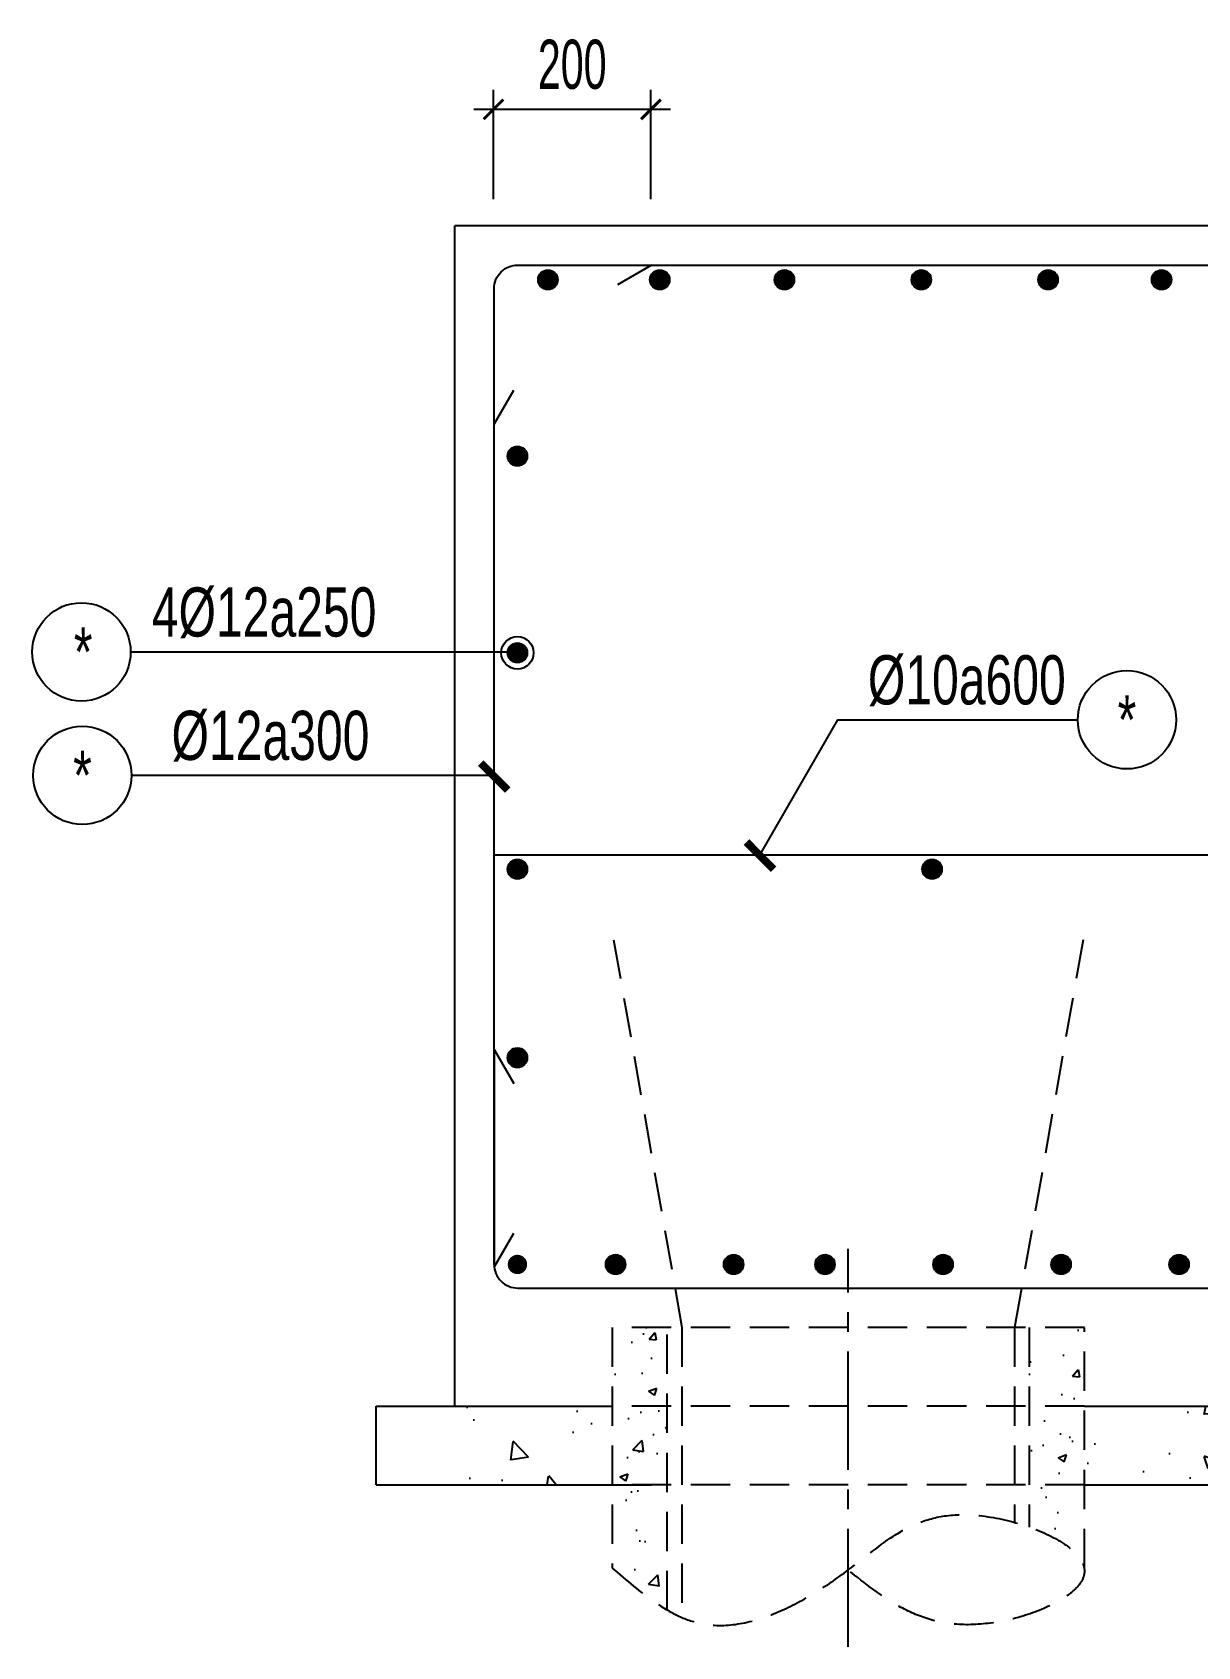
# Model space of a CAD drawing. Header units: metres. Extents: x 71 to 322128, y -14 to 304634.
# Drawn here: x 283237 to 284718, y 294121 to 296173 of the extents above; entities that cross this region are included whole.
import ezdxf
from ezdxf.enums import TextEntityAlignment as Align

# ---------------------------------------------------------------- set-up
doc = ezdxf.new("R2010")
doc.units = ezdxf.units.M
doc.header["$LTSCALE"] = 1000
doc.header["$MEASUREMENT"] = 0
doc.header["$PDMODE"] = 3
doc.linetypes.add('CENTER2', pattern=[1.125, 0.75, -0.125, 0.125, -0.125])
doc.linetypes.add('HIDDEN', pattern=[0.375, 0.25, -0.125])
doc.layers.get('0').update_dxf_attribs({"linetype": 'CONTINUOUS'})
doc.layers.get('Defpoints').update_dxf_attribs({"linetype": 'CONTINUOUS'})
for name, color, linetype in [('CDC.01.AXIS', 160, 'CENTER2'), ('CDC.02.DIM', 1, 'CONTINUOUS'), ('CDC.03.BORDER', 3, 'CONTINUOUS'), ('CDC.04.HIDDEN', 8, 'HIDDEN'), ('CDC.05.STEEL', 4, 'CONTINUOUS'), ('CDC.06.TEXT', 2, 'CONTINUOUS'), ('CDC.10.HATCH', 9, 'CONTINUOUS'), ('CDC.11.NOTE', 8, 'CONTINUOUS'), ('CDC.14.STEELNUM', 9, 'CONTINUOUS')]:
    doc.layers.add(name, color=color, linetype=linetype)
doc.styles.add('ARIAL', font='arial.ttf', dxfattribs={"width": 0.6})
doc.dimstyles.new('25', dxfattribs={"dimscale": 25, "dimtxt": 2.5, "dimasz": 1, "dimexe": 1, "dimexo": 0, "dimgap": 1, "dimtad": 1, "dimdec": 0, "dimdsep": 46, "dimtxsty": 'ARIAL', "dimblk": 'ARCHTICK', "dimcen": 1, "dimdle": 1, "dimclrd": 1, "dimclre": 1, "dimclrt": 2, "dimadec": 0, "dimazin": 0, "dimtfac": 0.00072, "dimtdec": 0, "dimtix": 1, "dimtmove": 2, "dimatfit": 3, "dimldrblk": 'ARCHTICK', "dimfxl": 1, "dimtolj": 1, "dimarcsym": 0})
pattern_1 = [(50, (2524.85, -46742.48), (107.589027, -9.41282), [11.25, -123.75]), (355, (2524.85, -46742.48), (-20.8127, 112.82882), [9, -99]), (100.4514, (2533.82, -46743.27), (86.776407, 103.415931), [9.561028, -105.171317]), (46.1842, (2524.85, -46712.48), (160.086157, -24.827852), [16.875, -185.625]), (96.6356, (2538.19, -46714.55), (140.199406, 146.11768), [14.341543, -157.75695]), (351.1842, (2524.85, -46712.48), (140.19929, 146.11779), [13.5, -148.5]), (21, (2539.85, -46719.98), (89.536058, -60.392834), [11.25, -123.75]), (326, (2539.85, -46719.98), (36.4973, 108.772507), [9, -99]), (71.4514, (2547.31, -46725.02), (126.033394, 48.379575), [9.561028, -105.171317]), (37.5, (2524.85, -46742.484), (1.8239783, 49.934078), [0, -97.8, 0, -100.5, 0, -99.375]), (7.5, (2524.85, -46742.484), (39.4604306, 59.161757), [0, -57.3, 0, -95.55, 0, -37.875]), (327.5, (2491.4, -46742.484), (80.0733654, -3.3832308), [0, -37.5, 0, -117, 0, -155.25]), (317.5, (2476.4, -46742.484), (87.477925, 15.015747), [0, -48.75, 0, -77.7, 0, -110.25])]

# ---------------------------------------------------------------- blocks, each defined once
blk = doc.blocks.new('_ArchTick')
at = {"color": 0, "linetype": 'ByBlock', "const_width": 0.15}
blk.add_lwpolyline([(-0.5, -0.5), (0.5, 0.5)], dxfattribs=at)
blk = doc.blocks.new('*D59')
at = {"layer": 'CDC.02.DIM', "color": 1, "lineweight": -2, "transparency": 16777216}
for p, q in [((283823.2, 295961.1), (283823.2, 296100)), ((284023.2, 295961.1), (284023.2, 296100)), ((284048.2, 296075), (283798.2, 296075))]:
    blk.add_line(p, q, dxfattribs=at)
at = {"layer": 'Defpoints', "color": 0, "transparency": 16777216}
for p in [(283823.2, 296075), (283823.2, 295961.1), (284023.2, 295961.1)]:
    blk.add_point(p, dxfattribs=at)
at = {"layer": 'CDC.02.DIM', "color": 1, "lineweight": -2, "transparency": 16777216, "xscale": 25, "yscale": 25, "zscale": 25, "rotation": 180}
blk.add_blockref('_ArchTick', (283823.2, 296075), dxfattribs=at)
at = {"layer": 'CDC.02.DIM', "color": 1, "lineweight": -2, "transparency": 16777216, "xscale": 25, "yscale": 25, "zscale": 25}
blk.add_blockref('_ArchTick', (284023.2, 296075), dxfattribs=at)
at = {"layer": 'CDC.02.DIM', "color": 2, "transparency": 16777216, "insert": (283923.2, 296131.9), "char_height": 62.5, "attachment_point": 5, "style": 'ARIAL'}
blk.add_mtext('\\A1;200', dxfattribs=at)

msp = doc.modelspace()

# ---------------------------------------------------------------- hatches: boundary and pattern name
at = {"layer": 'CDC.04.HIDDEN', "ltscale": 0.2}
h = msp.add_hatch(dxfattribs=at)
h.set_pattern_fill('AR-CONC', color=256, scale=15, style=0)
h.set_pattern_definition(pattern_1)
h.paths.add_polyline_path([(284044, 294527.2), (283974, 294527.2), (283974, 294427.2), (284044, 294427.2)])
h = msp.add_hatch(dxfattribs=at)
h.set_pattern_fill('AR-CONC', color=256, scale=15, style=0)
h.set_pattern_definition(pattern_1)
h.paths.add_polyline_path([(284504, 294427.2), (284574, 294427.2), (284574, 294527.2), (284504, 294527.2)])
at = {"layer": 'CDC.10.HATCH'}
h = msp.add_hatch(dxfattribs=at)
h.set_pattern_fill('AR-CONC', color=256, scale=25, style=0)
h.set_pattern_definition([(130, (569264.21, -81079.05), (-179.315046, -15.688034), [18.75, -206.25]), (185, (569264.21, -81079.05), (34.68783, 188.04803), [15, -165]), (79.5486, (569249.27, -81080.36), (-144.627345, 172.359886), [15.93505, -175.28553]), (133.8158, (569264.21, -81029.05), (-266.81026, -41.37975), [28.125, -309.375]), (83.3644, (569241.98, -81032.5), (-233.66568, 243.52947), [23.90257, -262.92825]), (188.8158, (569264.2, -81029.05), (-233.66549, 243.52965), [22.5, -247.5]), (159, (569239.21, -81041.55), (-149.226763, -100.654723), [18.75, -206.25]), (214, (569239.21, -81041.55), (-60.82883, 181.28751), [15, -165]), (108.5486, (569226.78, -81049.94), (-210.05566, 80.632624), [15.93505, -175.28553]), (142.5, (569264.213, -81079.05), (-3.039964, 83.2234635), [0, -163, 0, -167.5, 0, -165.625]), (172.5, (569264.21, -81079.05), (-65.767384, 98.602928), [0, -95.5, 0, -159.25, 0, -63.125]), (212.5, (569319.963, -81079.05), (-133.455609, -5.638718), [0, -62.5, 0, -195, 0, -258.75]), (222.5, (569344.96, -81079.05), (-145.796542, 25.026246), [0, -81.25, 0, -129.5, 0, -183.75])])
h.paths.add_polyline_path([(283974, 294427.2), (283974, 294327.2), (283724, 294327.2), (283724, 294427.2)])
h = msp.add_hatch(dxfattribs=at)
h.set_pattern_fill('AR-CONC', color=256, scale=15, style=0)
h.set_pattern_definition(pattern_1)
h.paths.add_polyline_path([(284044, 294427.2), (283974, 294427.2), (283974, 294327.2), (284044, 294327.2)])
h = msp.add_hatch(dxfattribs=at)
h.set_pattern_fill('AR-CONC', color=256, scale=15, style=0)
h.set_pattern_definition(pattern_1)
h.paths.add_polyline_path([(284504, 294327.2), (284574, 294327.2), (284574, 294427.2), (284504, 294427.2)])
h = msp.add_hatch(dxfattribs=at)
h.set_pattern_fill('AR-CONC', color=256, scale=25, style=0)
h.set_pattern_definition([(130, (569024.21, -81079.05), (-179.315046, -15.688034), [18.75, -206.25]), (185, (569024.21, -81079.05), (34.68783, 188.04803), [15, -165]), (79.5486, (569009.27, -81080.36), (-144.627345, 172.359886), [15.93505, -175.28553]), (133.8158, (569024.21, -81029.05), (-266.81026, -41.37975), [28.125, -309.375]), (83.3644, (569001.98, -81032.5), (-233.66568, 243.52947), [23.90257, -262.92825]), (188.8158, (569024.2, -81029.05), (-233.66549, 243.52965), [22.5, -247.5]), (159, (568999.21, -81041.55), (-149.226763, -100.654723), [18.75, -206.25]), (214, (568999.21, -81041.55), (-60.82883, 181.28751), [15, -165]), (108.5486, (568986.78, -81049.94), (-210.05566, 80.632624), [15.93505, -175.28553]), (142.5, (569024.213, -81079.05), (-3.039964, 83.2234635), [0, -163, 0, -167.5, 0, -165.625]), (172.5, (569024.21, -81079.05), (-65.767384, 98.602928), [0, -95.5, 0, -159.25, 0, -63.125]), (212.5, (569079.963, -81079.05), (-133.455609, -5.638718), [0, -62.5, 0, -195, 0, -258.75]), (222.5, (569104.96, -81079.05), (-145.796542, 25.026246), [0, -81.25, 0, -129.5, 0, -183.75])])
h.paths.add_polyline_path([(284574, 294327.2), (284574, 294427.2), (285280.4, 294427.2), (285338.1, 294327.2)])
h = msp.add_hatch(dxfattribs=at)
h.set_pattern_fill('AR-CONC', color=256, scale=15, style=0)
h.set_pattern_definition(pattern_1)
edge = h.paths.add_edge_path()
edge.add_line((284044, 294327.2), (283974, 294327.2))
edge.add_line((283974, 294327.2), (283974, 294221.4))
edge.add_spline(control_points=[(283974, 294221.4), (283997, 294201.7), (284019.9, 294181.9), (284044, 294168)], knot_values=[0, 0, 0, 0, 84.548857, 84.548857, 84.548857, 84.548857], degree=3, periodic=0)
edge.add_line((284044, 294168), (284044, 294327.2))
h = msp.add_hatch(dxfattribs=at)
h.set_pattern_fill('AR-CONC', color=256, scale=15, style=0)
h.set_pattern_definition(pattern_1)
edge = h.paths.add_edge_path()
edge.add_spline(control_points=[(284504, 294273.5), (284542.6, 294259.9), (284573.1, 294239.1), (284574, 294218.4)], knot_values=[562.153617, 562.153617, 562.153617, 562.153617, 661.391069, 661.391069, 661.391069, 661.391069], degree=3, periodic=0)
edge.add_line((284574, 294218.4), (284574, 294327.2))
edge.add_line((284574, 294327.2), (284504, 294327.2))
edge.add_line((284504, 294327.2), (284504, 294273.5))

# ---------------------------------------------------------------- linework, layer by layer
at = {"layer": 'CDC.01.AXIS', "ltscale": 0.2}
msp.add_line((284274, 294121.4), (284274, 294627.2), dxfattribs=at)
at = {"layer": 'CDC.03.BORDER'}
for p in [(284874, 295927.2), (283774, 294427.2)]:
    msp.add_line(p, (283774, 295927.2), dxfattribs=at)
at = {"layer": 'CDC.04.HIDDEN', "ltscale": 0.2}
for p, q in [((284864, 295127.2), (284464, 295127.2)), ((284574, 294527.2), (283974, 294527.2)), ((283974, 294527.2), (283974, 294221.4)), ((284044, 294168), (284044, 294527.2)), ((284504, 294527.2), (284504, 294273.5)), ((284574, 294221.4), (284574, 294527.2)), ((284574, 294427.2), (283974, 294427.2)), ((284574, 294327.2), (283974, 294327.2))]:
    msp.add_line(p, q, dxfattribs=at)
for points in [[(283975.8, 295019.6), (284062.6, 294527.2), (284062.6, 294158.6)], [(284572.3, 295019.6), (284485.4, 294527.2), (284485.4, 294279.4)]]:
    msp.add_lwpolyline(points, dxfattribs=at)
msp.add_spline([(283974, 294221.4), (284086.6, 294150.9), (284274, 294219), (284406.7, 294288.7), (284574, 294216.5), (284423.8, 294149.4), (284274, 294219)], degree=3, dxfattribs=at)
at = {"layer": 'CDC.05.STEEL', "ltscale": 0.3}
for p, q in [((283854, 295877.2), (286494, 295877.2)), ((284024, 295877.2), (283980.7, 295852.2)), ((283824, 295674.8), (283849, 295718.1)), ((286524, 295127.2), (283824, 295127.2)), ((283824.2, 294880.5), (283849.2, 294837.2)), ((283824.2, 294603.8), (283849.2, 294647.1))]:
    msp.add_line(p, q, dxfattribs=at)
for points in [[(283824, 294607.2), (283824, 295847.2, -0.414214), (283854, 295877.2), (284024, 295877.2)], [(283824, 294877.2), (283824, 294607.2, 0.414214), (283854, 294577.2), (286494, 294577.2, 0.414214), (286524, 294607.2), (286524, 294877.2)]]:
    msp.add_lwpolyline(points, format="xyb", dxfattribs=at)
at = {"layer": 'CDC.05.STEEL', "const_width": 12.3}
for points in [[(283892.3, 295864.5, -1), (283892.3, 295852.2, -1)], [(283892.3, 295864.5, -1), (283892.3, 295852.2, -1)], [(283892.3, 295864.5, -1), (283892.3, 295852.2, -1)], [(283892.3, 295864.5, -1), (283892.3, 295852.2, -1)], [(283892.3, 295864.5, -1), (283892.3, 295852.2, -1)], [(283892.3, 295864.5, -1), (283892.3, 295852.2, -1)], [(283892.3, 295864.5, -1), (283892.3, 295852.2, -1)], [(283892.3, 295864.5, -1), (283892.3, 295852.2, -1)], [(283892.3, 295864.5, -1), (283892.3, 295852.2, -1)], [(283892.3, 295864.5, -1), (283892.3, 295852.2, -1)], [(283892.3, 295864.5, -1), (283892.3, 295852.2, -1)], [(283892.3, 295864.5, -1), (283892.3, 295852.2, -1)], [(283892.3, 295864.5, -1), (283892.3, 295852.2, -1)], [(283892.3, 295864.5, -1), (283892.3, 295852.2, -1)], [(283892.3, 295864.5, -1), (283892.3, 295852.2, -1)], [(283892.3, 295864.5, -1), (283892.3, 295852.2, -1)], [(283892.3, 295864.5, -1), (283892.3, 295852.2, -1)], [(283892.3, 295864.5, -1), (283892.3, 295852.2, -1)], [(283892.3, 295864.5, -1), (283892.3, 295852.2, -1)], [(283892.3, 295864.5, -1), (283892.3, 295852.2, -1)], [(284034.4, 295864.5, -1), (284034.4, 295852.2, -1)], [(284034.4, 295864.5, -1), (284034.4, 295852.2, -1)], [(284034.4, 295864.5, -1), (284034.4, 295852.2, -1)], [(284034.4, 295864.5, -1), (284034.4, 295852.2, -1)], [(284034.4, 295864.5, -1), (284034.4, 295852.2, -1)], [(284034.4, 295864.5, -1), (284034.4, 295852.2, -1)], [(284034.4, 295864.5, -1), (284034.4, 295852.2, -1)], [(284034.4, 295864.5, -1), (284034.4, 295852.2, -1)], [(284034.4, 295864.5, -1), (284034.4, 295852.2, -1)], [(284034.4, 295864.5, -1), (284034.4, 295852.2, -1)], [(284034.4, 295864.5, -1), (284034.4, 295852.2, -1)], [(284034.4, 295864.5, -1), (284034.4, 295852.2, -1)], [(284034.4, 295864.5, -1), (284034.4, 295852.2, -1)], [(284034.4, 295864.5, -1), (284034.4, 295852.2, -1)], [(284034.4, 295864.5, -1), (284034.4, 295852.2, -1)], [(284034.4, 295864.5, -1), (284034.4, 295852.2, -1)], [(284034.4, 295864.5, -1), (284034.4, 295852.2, -1)], [(284034.4, 295864.5, -1), (284034.4, 295852.2, -1)], [(284034.4, 295864.5, -1), (284034.4, 295852.2, -1)], [(284034.4, 295864.5, -1), (284034.4, 295852.2, -1)], [(284192.9, 295864.5, -1), (284192.9, 295852.2, -1)], [(284192.9, 295864.5, -1), (284192.9, 295852.2, -1)], [(284192.9, 295864.5, -1), (284192.9, 295852.2, -1)], [(284192.9, 295864.5, -1), (284192.9, 295852.2, -1)], [(284192.9, 295864.5, -1), (284192.9, 295852.2, -1)], [(284192.9, 295864.5, -1), (284192.9, 295852.2, -1)], [(284192.9, 295864.5, -1), (284192.9, 295852.2, -1)], [(284192.9, 295864.5, -1), (284192.9, 295852.2, -1)], [(284192.9, 295864.5, -1), (284192.9, 295852.2, -1)], [(284192.9, 295864.5, -1), (284192.9, 295852.2, -1)], [(284192.9, 295864.5, -1), (284192.9, 295852.2, -1)], [(284192.9, 295864.5, -1), (284192.9, 295852.2, -1)], [(284192.9, 295864.5, -1), (284192.9, 295852.2, -1)], [(284192.9, 295864.5, -1), (284192.9, 295852.2, -1)], [(284192.9, 295864.5, -1), (284192.9, 295852.2, -1)], [(284192.9, 295864.5, -1), (284192.9, 295852.2, -1)], [(284192.9, 295864.5, -1), (284192.9, 295852.2, -1)], [(284192.9, 295864.5, -1), (284192.9, 295852.2, -1)], [(284192.9, 295864.5, -1), (284192.9, 295852.2, -1)], [(284192.9, 295864.5, -1), (284192.9, 295852.2, -1)], [(284366.8, 295864.5, -1), (284366.8, 295852.2, -1)], [(284366.8, 295864.5, -1), (284366.8, 295852.2, -1)], [(284366.8, 295864.5, -1), (284366.8, 295852.2, -1)], [(284366.8, 295864.5, -1), (284366.8, 295852.2, -1)], [(284366.8, 295864.5, -1), (284366.8, 295852.2, -1)], [(284366.8, 295864.5, -1), (284366.8, 295852.2, -1)], [(284366.8, 295864.5, -1), (284366.8, 295852.2, -1)], [(284366.8, 295864.5, -1), (284366.8, 295852.2, -1)], [(284366.8, 295864.5, -1), (284366.8, 295852.2, -1)], [(284366.8, 295864.5, -1), (284366.8, 295852.2, -1)], [(284366.8, 295864.5, -1), (284366.8, 295852.2, -1)], [(284366.8, 295864.5, -1), (284366.8, 295852.2, -1)], [(284366.8, 295864.5, -1), (284366.8, 295852.2, -1)], [(284366.8, 295864.5, -1), (284366.8, 295852.2, -1)], [(284366.8, 295864.5, -1), (284366.8, 295852.2, -1)], [(284366.8, 295864.5, -1), (284366.8, 295852.2, -1)], [(284366.8, 295864.5, -1), (284366.8, 295852.2, -1)], [(284366.8, 295864.5, -1), (284366.8, 295852.2, -1)], [(284366.8, 295864.5, -1), (284366.8, 295852.2, -1)], [(284366.8, 295864.5, -1), (284366.8, 295852.2, -1)], [(284527.9, 295864.5, -1), (284527.9, 295852.2, -1)], [(284527.9, 295864.5, -1), (284527.9, 295852.2, -1)], [(284527.9, 295864.5, -1), (284527.9, 295852.2, -1)], [(284527.9, 295864.5, -1), (284527.9, 295852.2, -1)], [(284527.9, 295864.5, -1), (284527.9, 295852.2, -1)], [(284527.9, 295864.5, -1), (284527.9, 295852.2, -1)], [(284527.9, 295864.5, -1), (284527.9, 295852.2, -1)], [(284527.9, 295864.5, -1), (284527.9, 295852.2, -1)], [(284527.9, 295864.5, -1), (284527.9, 295852.2, -1)], [(284527.9, 295864.5, -1), (284527.9, 295852.2, -1)], [(284527.9, 295864.5, -1), (284527.9, 295852.2, -1)], [(284527.9, 295864.5, -1), (284527.9, 295852.2, -1)], [(284527.9, 295864.5, -1), (284527.9, 295852.2, -1)], [(284527.9, 295864.5, -1), (284527.9, 295852.2, -1)], [(284527.9, 295864.5, -1), (284527.9, 295852.2, -1)], [(284527.9, 295864.5, -1), (284527.9, 295852.2, -1)], [(284527.9, 295864.5, -1), (284527.9, 295852.2, -1)], [(284527.9, 295864.5, -1), (284527.9, 295852.2, -1)], [(284527.9, 295864.5, -1), (284527.9, 295852.2, -1)], [(284527.9, 295864.5, -1), (284527.9, 295852.2, -1)], [(284672, 295864.5, -1), (284672, 295852.2, -1)], [(284672, 295864.5, -1), (284672, 295852.2, -1)], [(284672, 295864.5, -1), (284672, 295852.2, -1)], [(284672, 295864.5, -1), (284672, 295852.2, -1)], [(284672, 295864.5, -1), (284672, 295852.2, -1)], [(284672, 295864.5, -1), (284672, 295852.2, -1)], [(284672, 295864.5, -1), (284672, 295852.2, -1)], [(284672, 295864.5, -1), (284672, 295852.2, -1)], [(284672, 295864.5, -1), (284672, 295852.2, -1)], [(284672, 295864.5, -1), (284672, 295852.2, -1)], [(284672, 295864.5, -1), (284672, 295852.2, -1)], [(284672, 295864.5, -1), (284672, 295852.2, -1)], [(284672, 295864.5, -1), (284672, 295852.2, -1)], [(284672, 295864.5, -1), (284672, 295852.2, -1)], [(284672, 295864.5, -1), (284672, 295852.2, -1)], [(284672, 295864.5, -1), (284672, 295852.2, -1)], [(284672, 295864.5, -1), (284672, 295852.2, -1)], [(284672, 295864.5, -1), (284672, 295852.2, -1)], [(284672, 295864.5, -1), (284672, 295852.2, -1)], [(284672, 295864.5, -1), (284672, 295852.2, -1)], [(283853.6, 295640.6, 1), (283853.6, 295628.3, 1)], [(283853.6, 295640.6, 1), (283853.6, 295628.3, 1)], [(283853.6, 295640.6, 1), (283853.6, 295628.3, 1)], [(283853.6, 295640.6, 1), (283853.6, 295628.3, 1)], [(283853.6, 295640.6, 1), (283853.6, 295628.3, 1)], [(283853.6, 295640.6, 1), (283853.6, 295628.3, 1)], [(283853.6, 295640.6, 1), (283853.6, 295628.3, 1)], [(283853.6, 295640.6, 1), (283853.6, 295628.3, 1)], [(283853.6, 295640.6, 1), (283853.6, 295628.3, 1)], [(283853.6, 295640.6, 1), (283853.6, 295628.3, 1)], [(283853.6, 295640.6, 1), (283853.6, 295628.3, 1)], [(283853.6, 295640.6, 1), (283853.6, 295628.3, 1)], [(283853.6, 295640.6, 1), (283853.6, 295628.3, 1)], [(283853.6, 295640.6, 1), (283853.6, 295628.3, 1)], [(283853.6, 295640.6, 1), (283853.6, 295628.3, 1)], [(283853.6, 295640.6, 1), (283853.6, 295628.3, 1)], [(283853.6, 295640.6, 1), (283853.6, 295628.3, 1)], [(283853.6, 295640.6, 1), (283853.6, 295628.3, 1)], [(283853.6, 295640.6, 1), (283853.6, 295628.3, 1)], [(283853.6, 295640.6, 1), (283853.6, 295628.3, 1)], [(283853.6, 295640.6, 1), (283853.6, 295628.3, 1)], [(283853.6, 295640.6, 1), (283853.6, 295628.3, 1)], [(283853.6, 295640.6, 1), (283853.6, 295628.3, 1)], [(283853.6, 295640.6, 1), (283853.6, 295628.3, 1)], [(283853.6, 295640.6, 1), (283853.6, 295628.3, 1)], [(283853.6, 295640.6, 1), (283853.6, 295628.3, 1)], [(283853.6, 295640.6, 1), (283853.6, 295628.3, 1)], [(283853.6, 295640.6, 1), (283853.6, 295628.3, 1)], [(283853.6, 295640.6, 1), (283853.6, 295628.3, 1)], [(283853.6, 295640.6, 1), (283853.6, 295628.3, 1)], [(283853.6, 295640.6, 1), (283853.6, 295628.3, 1)], [(283853.6, 295640.6, 1), (283853.6, 295628.3, 1)], [(283853.6, 295640.6, 1), (283853.6, 295628.3, 1)], [(283853.6, 295640.6, 1), (283853.6, 295628.3, 1)], [(283853.6, 295640.6, 1), (283853.6, 295628.3, 1)], [(283853.6, 295640.6, 1), (283853.6, 295628.3, 1)], [(283853.6, 295640.6, 1), (283853.6, 295628.3, 1)], [(283853.6, 295640.6, 1), (283853.6, 295628.3, 1)], [(283853.6, 295640.6, 1), (283853.6, 295628.3, 1)], [(283853.6, 295640.6, 1), (283853.6, 295628.3, 1)], [(283853.6, 295390.6, 1), (283853.6, 295378.3, 1)], [(283853.6, 295390.6, 1), (283853.6, 295378.3, 1)], [(283853.6, 295390.6, 1), (283853.6, 295378.3, 1)], [(283853.6, 295390.6, 1), (283853.6, 295378.3, 1)], [(283853.6, 295390.6, 1), (283853.6, 295378.3, 1)], [(283853.6, 295390.6, 1), (283853.6, 295378.3, 1)], [(283853.6, 295390.6, 1), (283853.6, 295378.3, 1)], [(283853.6, 295390.6, 1), (283853.6, 295378.3, 1)], [(283853.6, 295390.6, 1), (283853.6, 295378.3, 1)], [(283853.6, 295390.6, 1), (283853.6, 295378.3, 1)], [(283853.6, 295390.6, 1), (283853.6, 295378.3, 1)], [(283853.6, 295390.6, 1), (283853.6, 295378.3, 1)], [(283853.6, 295390.6, 1), (283853.6, 295378.3, 1)], [(283853.6, 295390.6, 1), (283853.6, 295378.3, 1)], [(283853.6, 295390.6, 1), (283853.6, 295378.3, 1)], [(283853.6, 295390.6, 1), (283853.6, 295378.3, 1)], [(283853.6, 295390.6, 1), (283853.6, 295378.3, 1)], [(283853.6, 295390.6, 1), (283853.6, 295378.3, 1)], [(283853.6, 295390.6, 1), (283853.6, 295378.3, 1)], [(283853.6, 295390.6, 1), (283853.6, 295378.3, 1)], [(283853.6, 295390.6, 1), (283853.6, 295378.3, 1)], [(283853.6, 295390.6, 1), (283853.6, 295378.3, 1)], [(283853.6, 295390.6, 1), (283853.6, 295378.3, 1)], [(283853.6, 295390.6, 1), (283853.6, 295378.3, 1)], [(283853.6, 295390.6, 1), (283853.6, 295378.3, 1)], [(283853.6, 295390.6, 1), (283853.6, 295378.3, 1)], [(283853.6, 295390.6, 1), (283853.6, 295378.3, 1)], [(283853.6, 295390.6, 1), (283853.6, 295378.3, 1)], [(283853.6, 295390.6, 1), (283853.6, 295378.3, 1)], [(283853.6, 295390.6, 1), (283853.6, 295378.3, 1)], [(283853.6, 295390.6, 1), (283853.6, 295378.3, 1)], [(283853.6, 295390.6, 1), (283853.6, 295378.3, 1)], [(283853.6, 295390.6, 1), (283853.6, 295378.3, 1)], [(283853.6, 295390.6, 1), (283853.6, 295378.3, 1)], [(283853.6, 295390.6, 1), (283853.6, 295378.3, 1)], [(283853.6, 295390.6, 1), (283853.6, 295378.3, 1)], [(283853.6, 295390.6, 1), (283853.6, 295378.3, 1)], [(283853.6, 295390.6, 1), (283853.6, 295378.3, 1)], [(283853.6, 295390.6, 1), (283853.6, 295378.3, 1)], [(283853.6, 295390.6, 1), (283853.6, 295378.3, 1)], [(283853.6, 295115.6, 1), (283853.6, 295103.3, 1)], [(283853.6, 295115.6, 1), (283853.6, 295103.3, 1)], [(283853.6, 295115.6, 1), (283853.6, 295103.3, 1)], [(283853.6, 295115.6, 1), (283853.6, 295103.3, 1)], [(283853.6, 295115.6, 1), (283853.6, 295103.3, 1)], [(283853.6, 295115.6, 1), (283853.6, 295103.3, 1)], [(283853.6, 295115.6, 1), (283853.6, 295103.3, 1)], [(283853.6, 295115.6, 1), (283853.6, 295103.3, 1)], [(283853.6, 295115.6, 1), (283853.6, 295103.3, 1)], [(283853.6, 295115.6, 1), (283853.6, 295103.3, 1)], [(283853.6, 295115.6, 1), (283853.6, 295103.3, 1)], [(283853.6, 295115.6, 1), (283853.6, 295103.3, 1)], [(283853.6, 295115.6, 1), (283853.6, 295103.3, 1)], [(283853.6, 295115.6, 1), (283853.6, 295103.3, 1)], [(283853.6, 295115.6, 1), (283853.6, 295103.3, 1)], [(283853.6, 295115.6, 1), (283853.6, 295103.3, 1)], [(283853.6, 295115.6, 1), (283853.6, 295103.3, 1)], [(283853.6, 295115.6, 1), (283853.6, 295103.3, 1)], [(283853.6, 295115.6, 1), (283853.6, 295103.3, 1)], [(283853.6, 295115.6, 1), (283853.6, 295103.3, 1)], [(283853.6, 295115.6, 1), (283853.6, 295103.3, 1)], [(283853.6, 295115.6, 1), (283853.6, 295103.3, 1)], [(283853.6, 295115.6, 1), (283853.6, 295103.3, 1)], [(283853.6, 295115.6, 1), (283853.6, 295103.3, 1)], [(283853.6, 295115.6, 1), (283853.6, 295103.3, 1)], [(283853.6, 295115.6, 1), (283853.6, 295103.3, 1)], [(283853.6, 295115.6, 1), (283853.6, 295103.3, 1)], [(283853.6, 295115.6, 1), (283853.6, 295103.3, 1)], [(283853.6, 295115.6, 1), (283853.6, 295103.3, 1)], [(283853.6, 295115.6, 1), (283853.6, 295103.3, 1)], [(283853.6, 295115.6, 1), (283853.6, 295103.3, 1)], [(283853.6, 295115.6, 1), (283853.6, 295103.3, 1)], [(283853.6, 295115.6, 1), (283853.6, 295103.3, 1)], [(283853.6, 295115.6, 1), (283853.6, 295103.3, 1)], [(283853.6, 295115.6, 1), (283853.6, 295103.3, 1)], [(283853.6, 295115.6, 1), (283853.6, 295103.3, 1)], [(283853.6, 295115.6, 1), (283853.6, 295103.3, 1)], [(283853.6, 295115.6, 1), (283853.6, 295103.3, 1)], [(283853.6, 295115.6, 1), (283853.6, 295103.3, 1)], [(283853.6, 295115.6, 1), (283853.6, 295103.3, 1)], [(284380.5, 295115.6, 1), (284380.5, 295103.3, 1)], [(284380.5, 295115.6, 1), (284380.5, 295103.3, 1)], [(284380.5, 295115.6, 1), (284380.5, 295103.3, 1)], [(284380.5, 295115.6, 1), (284380.5, 295103.3, 1)], [(284380.5, 295115.6, 1), (284380.5, 295103.3, 1)], [(284380.5, 295115.6, 1), (284380.5, 295103.3, 1)], [(284380.5, 295115.6, 1), (284380.5, 295103.3, 1)], [(284380.5, 295115.6, 1), (284380.5, 295103.3, 1)], [(284380.5, 295115.6, 1), (284380.5, 295103.3, 1)], [(284380.5, 295115.6, 1), (284380.5, 295103.3, 1)], [(284380.5, 295115.6, 1), (284380.5, 295103.3, 1)], [(284380.5, 295115.6, 1), (284380.5, 295103.3, 1)], [(284380.5, 295115.6, 1), (284380.5, 295103.3, 1)], [(284380.5, 295115.6, 1), (284380.5, 295103.3, 1)], [(284380.5, 295115.6, 1), (284380.5, 295103.3, 1)], [(284380.5, 295115.6, 1), (284380.5, 295103.3, 1)], [(284380.5, 295115.6, 1), (284380.5, 295103.3, 1)], [(284380.5, 295115.6, 1), (284380.5, 295103.3, 1)], [(284380.5, 295115.6, 1), (284380.5, 295103.3, 1)], [(284380.5, 295115.6, 1), (284380.5, 295103.3, 1)], [(284380.5, 295115.6, 1), (284380.5, 295103.3, 1)], [(284380.5, 295115.6, 1), (284380.5, 295103.3, 1)], [(284380.5, 295115.6, 1), (284380.5, 295103.3, 1)], [(284380.5, 295115.6, 1), (284380.5, 295103.3, 1)], [(284380.5, 295115.6, 1), (284380.5, 295103.3, 1)], [(284380.5, 295115.6, 1), (284380.5, 295103.3, 1)], [(284380.5, 295115.6, 1), (284380.5, 295103.3, 1)], [(284380.5, 295115.6, 1), (284380.5, 295103.3, 1)], [(284380.5, 295115.6, 1), (284380.5, 295103.3, 1)], [(284380.5, 295115.6, 1), (284380.5, 295103.3, 1)], [(284380.5, 295115.6, 1), (284380.5, 295103.3, 1)], [(284380.5, 295115.6, 1), (284380.5, 295103.3, 1)], [(284380.5, 295115.6, 1), (284380.5, 295103.3, 1)], [(284380.5, 295115.6, 1), (284380.5, 295103.3, 1)], [(284380.5, 295115.6, 1), (284380.5, 295103.3, 1)], [(284380.5, 295115.6, 1), (284380.5, 295103.3, 1)], [(284380.5, 295115.6, 1), (284380.5, 295103.3, 1)], [(284380.5, 295115.6, 1), (284380.5, 295103.3, 1)], [(284380.5, 295115.6, 1), (284380.5, 295103.3, 1)], [(284380.5, 295115.6, 1), (284380.5, 295103.3, 1)], [(284380.5, 295115.6, 1), (284380.5, 295103.3, 1)], [(284380.5, 295115.6, 1), (284380.5, 295103.3, 1)], [(284380.5, 295115.6, 1), (284380.5, 295103.3, 1)], [(284380.5, 295115.6, 1), (284380.5, 295103.3, 1)], [(284380.5, 295115.6, 1), (284380.5, 295103.3, 1)], [(284380.5, 295115.6, 1), (284380.5, 295103.3, 1)], [(284380.5, 295115.6, 1), (284380.5, 295103.3, 1)], [(284380.5, 295115.6, 1), (284380.5, 295103.3, 1)], [(284380.5, 295115.6, 1), (284380.5, 295103.3, 1)], [(284380.5, 295115.6, 1), (284380.5, 295103.3, 1)], [(284380.5, 295115.6, 1), (284380.5, 295103.3, 1)], [(284380.5, 295115.6, 1), (284380.5, 295103.3, 1)], [(284380.5, 295115.6, 1), (284380.5, 295103.3, 1)], [(284380.5, 295115.6, 1), (284380.5, 295103.3, 1)], [(284380.5, 295115.6, 1), (284380.5, 295103.3, 1)], [(284380.5, 295115.6, 1), (284380.5, 295103.3, 1)], [(284380.5, 295115.6, 1), (284380.5, 295103.3, 1)], [(284380.5, 295115.6, 1), (284380.5, 295103.3, 1)], [(284380.5, 295115.6, 1), (284380.5, 295103.3, 1)], [(284380.5, 295115.6, 1), (284380.5, 295103.3, 1)], [(284380.5, 295115.6, 1), (284380.5, 295103.3, 1)], [(284380.5, 295115.6, 1), (284380.5, 295103.3, 1)], [(284380.5, 295115.6, 1), (284380.5, 295103.3, 1)], [(284380.5, 295115.6, 1), (284380.5, 295103.3, 1)], [(284380.5, 295115.6, 1), (284380.5, 295103.3, 1)], [(284380.5, 295115.6, 1), (284380.5, 295103.3, 1)], [(284380.5, 295115.6, 1), (284380.5, 295103.3, 1)], [(284380.5, 295115.6, 1), (284380.5, 295103.3, 1)], [(284380.5, 295115.6, 1), (284380.5, 295103.3, 1)], [(284380.5, 295115.6, 1), (284380.5, 295103.3, 1)], [(284380.5, 295115.6, 1), (284380.5, 295103.3, 1)], [(284380.5, 295115.6, 1), (284380.5, 295103.3, 1)], [(284380.5, 295115.6, 1), (284380.5, 295103.3, 1)], [(284380.5, 295115.6, 1), (284380.5, 295103.3, 1)], [(284380.5, 295115.6, 1), (284380.5, 295103.3, 1)], [(284380.5, 295115.6, 1), (284380.5, 295103.3, 1)], [(284380.5, 295115.6, 1), (284380.5, 295103.3, 1)], [(284380.5, 295115.6, 1), (284380.5, 295103.3, 1)], [(284380.5, 295115.6, 1), (284380.5, 295103.3, 1)], [(284380.5, 295115.6, 1), (284380.5, 295103.3, 1)], [(283853.6, 294876.1, 1), (283853.6, 294863.7, 1)], [(283853.6, 294876.1, 1), (283853.6, 294863.7, 1)], [(283853.6, 294876.1, 1), (283853.6, 294863.7, 1)], [(283853.6, 294876.1, 1), (283853.6, 294863.7, 1)], [(283853.6, 294876.1, 1), (283853.6, 294863.7, 1)], [(283853.6, 294876.1, 1), (283853.6, 294863.7, 1)], [(283853.6, 294876.1, 1), (283853.6, 294863.7, 1)], [(283853.6, 294876.1, 1), (283853.6, 294863.7, 1)], [(283853.6, 294876.1, 1), (283853.6, 294863.7, 1)], [(283853.6, 294876.1, 1), (283853.6, 294863.7, 1)], [(283853.6, 294876.1, 1), (283853.6, 294863.7, 1)], [(283853.6, 294876.1, 1), (283853.6, 294863.7, 1)], [(283853.6, 294876.1, 1), (283853.6, 294863.7, 1)], [(283853.6, 294876.1, 1), (283853.6, 294863.7, 1)], [(283853.6, 294876.1, 1), (283853.6, 294863.7, 1)], [(283853.6, 294876.1, 1), (283853.6, 294863.7, 1)], [(283853.6, 294876.1, 1), (283853.6, 294863.7, 1)], [(283853.6, 294876.1, 1), (283853.6, 294863.7, 1)], [(283853.6, 294876.1, 1), (283853.6, 294863.7, 1)], [(283853.6, 294876.1, 1), (283853.6, 294863.7, 1)], [(283853.6, 294876.1, 1), (283853.6, 294863.7, 1)], [(283853.6, 294876.1, 1), (283853.6, 294863.7, 1)], [(283853.6, 294876.1, 1), (283853.6, 294863.7, 1)], [(283853.6, 294876.1, 1), (283853.6, 294863.7, 1)], [(283853.6, 294876.1, 1), (283853.6, 294863.7, 1)], [(283853.6, 294876.1, 1), (283853.6, 294863.7, 1)], [(283853.6, 294876.1, 1), (283853.6, 294863.7, 1)], [(283853.6, 294876.1, 1), (283853.6, 294863.7, 1)], [(283853.6, 294876.1, 1), (283853.6, 294863.7, 1)], [(283853.6, 294876.1, 1), (283853.6, 294863.7, 1)], [(283853.6, 294876.1, 1), (283853.6, 294863.7, 1)], [(283853.6, 294876.1, 1), (283853.6, 294863.7, 1)], [(283853.6, 294876.1, 1), (283853.6, 294863.7, 1)], [(283853.6, 294876.1, 1), (283853.6, 294863.7, 1)], [(283853.6, 294876.1, 1), (283853.6, 294863.7, 1)], [(283853.6, 294876.1, 1), (283853.6, 294863.7, 1)], [(283853.6, 294876.1, 1), (283853.6, 294863.7, 1)], [(283853.6, 294876.1, 1), (283853.6, 294863.7, 1)], [(283853.6, 294876.1, 1), (283853.6, 294863.7, 1)], [(283853.6, 294876.1, 1), (283853.6, 294863.7, 1)], [(283853.6, 294613.3, 1), (283853.6, 294601, 1)], [(283853.6, 294613.3, 1), (283853.6, 294601, 1)], [(283853.6, 294613.3, 1), (283853.6, 294601, 1)], [(283853.6, 294613.3, 1), (283853.6, 294601, 1)], [(283853.6, 294613.3, 1), (283853.6, 294601, 1)], [(283853.6, 294613.3, 1), (283853.6, 294601, 1)], [(283853.6, 294613.3, 1), (283853.6, 294601, 1)], [(283853.6, 294613.3, 1), (283853.6, 294601, 1)], [(283853.6, 294613.3, 1), (283853.6, 294601, 1)], [(283853.6, 294613.3, 1), (283853.6, 294601, 1)], [(283853.6, 294613.3, 1), (283853.6, 294601, 1)], [(283853.6, 294613.3, 1), (283853.6, 294601, 1)], [(283853.6, 294613.3, 1), (283853.6, 294601, 1)], [(283853.6, 294613.3, 1), (283853.6, 294601, 1)], [(283853.6, 294613.3, 1), (283853.6, 294601, 1)], [(283853.6, 294613.3, 1), (283853.6, 294601, 1)], [(283853.6, 294613.3, 1), (283853.6, 294601, 1)], [(283853.6, 294613.3, 1), (283853.6, 294601, 1)], [(283853.6, 294613.3, 1), (283853.6, 294601, 1)], [(283853.6, 294613.3, 1), (283853.6, 294601, 1)], [(283978.3, 294613.3, -1), (283978.3, 294601, -1)], [(283978.3, 294613.3, -1), (283978.3, 294601, -1)], [(283978.3, 294613.3, -1), (283978.3, 294601, -1)], [(283978.3, 294613.3, -1), (283978.3, 294601, -1)], [(283978.3, 294613.3, -1), (283978.3, 294601, -1)], [(283978.3, 294613.3, -1), (283978.3, 294601, -1)], [(283978.3, 294613.3, -1), (283978.3, 294601, -1)], [(283978.3, 294613.3, -1), (283978.3, 294601, -1)], [(283978.3, 294613.3, -1), (283978.3, 294601, -1)], [(283978.3, 294613.3, -1), (283978.3, 294601, -1)], [(283978.3, 294613.3, -1), (283978.3, 294601, -1)], [(283978.3, 294613.3, -1), (283978.3, 294601, -1)], [(283978.3, 294613.3, -1), (283978.3, 294601, -1)], [(283978.3, 294613.3, -1), (283978.3, 294601, -1)], [(283978.3, 294613.3, -1), (283978.3, 294601, -1)], [(283978.3, 294613.3, -1), (283978.3, 294601, -1)], [(283978.3, 294613.3, -1), (283978.3, 294601, -1)], [(283978.3, 294613.3, -1), (283978.3, 294601, -1)], [(283978.3, 294613.3, -1), (283978.3, 294601, -1)], [(283978.3, 294613.3, -1), (283978.3, 294601, -1)], [(284128.3, 294613.3, -1), (284128.3, 294601, -1)], [(284128.3, 294613.3, -1), (284128.3, 294601, -1)], [(284128.3, 294613.3, -1), (284128.3, 294601, -1)], [(284128.3, 294613.3, -1), (284128.3, 294601, -1)], [(284128.3, 294613.3, -1), (284128.3, 294601, -1)], [(284128.3, 294613.3, -1), (284128.3, 294601, -1)], [(284128.3, 294613.3, -1), (284128.3, 294601, -1)], [(284128.3, 294613.3, -1), (284128.3, 294601, -1)], [(284128.3, 294613.3, -1), (284128.3, 294601, -1)], [(284128.3, 294613.3, -1), (284128.3, 294601, -1)], [(284128.3, 294613.3, -1), (284128.3, 294601, -1)], [(284128.3, 294613.3, -1), (284128.3, 294601, -1)], [(284128.3, 294613.3, -1), (284128.3, 294601, -1)], [(284128.3, 294613.3, -1), (284128.3, 294601, -1)], [(284128.3, 294613.3, -1), (284128.3, 294601, -1)], [(284128.3, 294613.3, -1), (284128.3, 294601, -1)], [(284128.3, 294613.3, -1), (284128.3, 294601, -1)], [(284128.3, 294613.3, -1), (284128.3, 294601, -1)], [(284128.3, 294613.3, -1), (284128.3, 294601, -1)], [(284128.3, 294613.3, -1), (284128.3, 294601, -1)], [(284244.4, 294613.3, -1), (284244.4, 294601, -1)], [(284244.4, 294613.3, -1), (284244.4, 294601, -1)], [(284244.4, 294613.3, -1), (284244.4, 294601, -1)], [(284244.4, 294613.3, -1), (284244.4, 294601, -1)], [(284244.4, 294613.3, -1), (284244.4, 294601, -1)], [(284244.4, 294613.3, -1), (284244.4, 294601, -1)], [(284244.4, 294613.3, -1), (284244.4, 294601, -1)], [(284244.4, 294613.3, -1), (284244.4, 294601, -1)], [(284244.4, 294613.3, -1), (284244.4, 294601, -1)], [(284244.4, 294613.3, -1), (284244.4, 294601, -1)], [(284244.4, 294613.3, -1), (284244.4, 294601, -1)], [(284244.4, 294613.3, -1), (284244.4, 294601, -1)], [(284244.4, 294613.3, -1), (284244.4, 294601, -1)], [(284244.4, 294613.3, -1), (284244.4, 294601, -1)], [(284244.4, 294613.3, -1), (284244.4, 294601, -1)], [(284244.4, 294613.3, -1), (284244.4, 294601, -1)], [(284244.4, 294613.3, -1), (284244.4, 294601, -1)], [(284244.4, 294613.3, -1), (284244.4, 294601, -1)], [(284244.4, 294613.3, -1), (284244.4, 294601, -1)], [(284244.4, 294613.3, -1), (284244.4, 294601, -1)], [(284394.4, 294613.3, -1), (284394.4, 294601, -1)], [(284394.4, 294613.3, -1), (284394.4, 294601, -1)], [(284394.4, 294613.3, -1), (284394.4, 294601, -1)], [(284394.4, 294613.3, -1), (284394.4, 294601, -1)], [(284394.4, 294613.3, -1), (284394.4, 294601, -1)], [(284394.4, 294613.3, -1), (284394.4, 294601, -1)], [(284394.4, 294613.3, -1), (284394.4, 294601, -1)], [(284394.4, 294613.3, -1), (284394.4, 294601, -1)], [(284394.4, 294613.3, -1), (284394.4, 294601, -1)], [(284394.4, 294613.3, -1), (284394.4, 294601, -1)], [(284394.4, 294613.3, -1), (284394.4, 294601, -1)], [(284394.4, 294613.3, -1), (284394.4, 294601, -1)], [(284394.4, 294613.3, -1), (284394.4, 294601, -1)], [(284394.4, 294613.3, -1), (284394.4, 294601, -1)], [(284394.4, 294613.3, -1), (284394.4, 294601, -1)], [(284394.4, 294613.3, -1), (284394.4, 294601, -1)], [(284394.4, 294613.3, -1), (284394.4, 294601, -1)], [(284394.4, 294613.3, -1), (284394.4, 294601, -1)], [(284394.4, 294613.3, -1), (284394.4, 294601, -1)], [(284394.4, 294613.3, -1), (284394.4, 294601, -1)], [(284544.4, 294613.3, -1), (284544.4, 294601, -1)], [(284544.4, 294613.3, -1), (284544.4, 294601, -1)], [(284544.4, 294613.3, -1), (284544.4, 294601, -1)], [(284544.4, 294613.3, -1), (284544.4, 294601, -1)], [(284544.4, 294613.3, -1), (284544.4, 294601, -1)], [(284544.4, 294613.3, -1), (284544.4, 294601, -1)], [(284544.4, 294613.3, -1), (284544.4, 294601, -1)], [(284544.4, 294613.3, -1), (284544.4, 294601, -1)], [(284544.4, 294613.3, -1), (284544.4, 294601, -1)], [(284544.4, 294613.3, -1), (284544.4, 294601, -1)], [(284544.4, 294613.3, -1), (284544.4, 294601, -1)], [(284544.4, 294613.3, -1), (284544.4, 294601, -1)], [(284544.4, 294613.3, -1), (284544.4, 294601, -1)], [(284544.4, 294613.3, -1), (284544.4, 294601, -1)], [(284544.4, 294613.3, -1), (284544.4, 294601, -1)], [(284544.4, 294613.3, -1), (284544.4, 294601, -1)], [(284544.4, 294613.3, -1), (284544.4, 294601, -1)], [(284544.4, 294613.3, -1), (284544.4, 294601, -1)], [(284544.4, 294613.3, -1), (284544.4, 294601, -1)], [(284544.4, 294613.3, -1), (284544.4, 294601, -1)], [(284694.4, 294613.3, -1), (284694.4, 294601, -1)], [(284694.4, 294613.3, -1), (284694.4, 294601, -1)], [(284694.4, 294613.3, -1), (284694.4, 294601, -1)], [(284694.4, 294613.3, -1), (284694.4, 294601, -1)], [(284694.4, 294613.3, -1), (284694.4, 294601, -1)], [(284694.4, 294613.3, -1), (284694.4, 294601, -1)], [(284694.4, 294613.3, -1), (284694.4, 294601, -1)], [(284694.4, 294613.3, -1), (284694.4, 294601, -1)], [(284694.4, 294613.3, -1), (284694.4, 294601, -1)], [(284694.4, 294613.3, -1), (284694.4, 294601, -1)], [(284694.4, 294613.3, -1), (284694.4, 294601, -1)], [(284694.4, 294613.3, -1), (284694.4, 294601, -1)], [(284694.4, 294613.3, -1), (284694.4, 294601, -1)], [(284694.4, 294613.3, -1), (284694.4, 294601, -1)], [(284694.4, 294613.3, -1), (284694.4, 294601, -1)], [(284694.4, 294613.3, -1), (284694.4, 294601, -1)], [(284694.4, 294613.3, -1), (284694.4, 294601, -1)], [(284694.4, 294613.3, -1), (284694.4, 294601, -1)], [(284694.4, 294613.3, -1), (284694.4, 294601, -1)], [(284694.4, 294613.3, -1), (284694.4, 294601, -1)]]:
    msp.add_lwpolyline(points, format="xyb", close=True, dxfattribs=at)
at = {"layer": 'CDC.05.STEEL'}
for centre in [(283892.3, 295858.4), (284034.4, 295858.4), (284192.9, 295858.4), (284366.8, 295858.4), (284527.9, 295858.4), (284672, 295858.4), (283853.6, 295634.4), (283853.6, 295634.4), (283853.6, 295384.4), (283853.6, 295384.4), (283853.6, 295109.4), (283853.6, 295109.4), (284380.5, 295109.4), (284380.5, 295109.4), (284380.5, 295109.4), (284380.5, 295109.4), (283853.6, 294869.9), (283853.6, 294869.9), (283978.3, 294607.2), (284128.3, 294607.2), (284244.4, 294607.2), (284394.4, 294607.2), (284544.4, 294607.2), (284694.4, 294607.2)]:
    msp.add_circle(centre, 12.5, dxfattribs=at)
at = {"layer": 'CDC.11.NOTE'}
for p, q in [((283362.1, 295385.5), (283866.1, 295385.5)), ((283824, 295228.7), (283363.2, 295228.7)), ((283674, 294427.2), (283974, 294427.2)), ((283674, 294327.2), (283674, 294427.2)), ((284574, 294427.2), (285774, 294427.2)), ((283674, 294327.2), (284024, 294327.2)), ((284574, 294327.2), (285824, 294327.2))]:
    msp.add_line(p, q, dxfattribs=at)
msp.add_lwpolyline([(284161.4, 295127.2), (284260.8, 295299.3), (284565.6, 295299.3)], dxfattribs=at)
at = {"layer": 'CDC.11.NOTE', "const_width": 10}
for points in [[(283806.9, 295244.3), (283841.2, 295210)], [(284144.7, 295143.9), (284179, 295109.5)]]:
    msp.add_lwpolyline(points, dxfattribs=at)
at = {"layer": 'CDC.11.NOTE'}
msp.add_circle((283853.6, 295384.4), 20.6, dxfattribs=at)
at = {"layer": 'CDC.14.STEELNUM'}
for centre in [(283299.6, 295385.5), (284628.1, 295299.3), (283300.7, 295228.7)]:
    msp.add_circle(centre, 62.5, dxfattribs=at)

# ---------------------------------------------------------------- texts
at = {"layer": 'CDC.06.TEXT', "style": 'ARIAL', "width": 0.7}
for s, p in [('4%%C12a250', (283531.7, 295436.3)), ('%%C10a600', (284424.6, 295350.1)), ('%%C12a300', (283539.8, 295279.5))]:
    msp.add_text(s, height=62.5, dxfattribs=at).set_placement(p, align=Align.MIDDLE_CENTER)
at = {"layer": 'CDC.14.STEELNUM', "style": 'ARIAL', "width": 0.7}
for p in [(283301.8, 295385.5), (284628.1, 295299.3), (283300.9, 295228.7)]:
    msp.add_text('*', height=62.5, dxfattribs=at).set_placement(p, align=Align.MIDDLE_CENTER)

# ---------------------------------------------------------------- dimensions: what is measured, and where the dimension line sits
at = {"layer": 'CDC.02.DIM'}
dim = msp.add_linear_dim(base=(283823.2, 296075), p1=(284023.2, 295961.1), p2=(283823.2, 295961.1), angle=180, dimstyle='25', dxfattribs=at)
dim.commit()
dim.dimension.update_dxf_attribs({"geometry": '*D59', "text_midpoint": (283923.2, 296131.9)})

doc.saveas('drawing.dxf')
